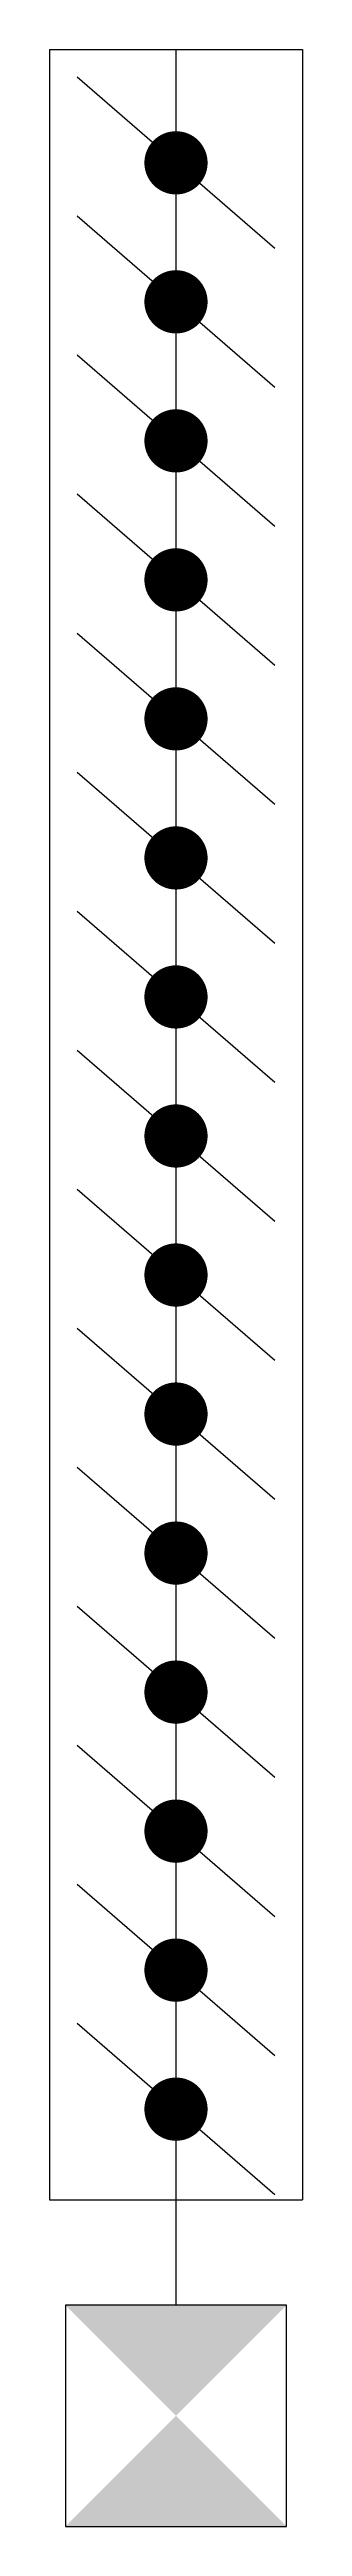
# Model space of a CAD drawing. Extents: x 462150 to 608263, y 35809 to 85242.
# Drawn here: x 517246 to 517346, y 67450 to 68429 of the extents above; entities that cross this region are included whole.
import ezdxf

# ---------------------------------------------------------------- set-up
doc = ezdxf.new("R2010")
doc.units = 0
doc.header["$LTSCALE"] = 500
doc.header["$MEASUREMENT"] = 0
doc.layers.add('AC-DAMPER', color=2, linetype='Continuous')
doc.layers.add('AC.VD.', color=41, linetype='Continuous')
doc.styles.add('ROMAND', font='sanss___.ttf', dxfattribs={"height": 0.3})
doc.styles.add('ROMANS', font='romans.shx', dxfattribs={"width": 0.8, "height": 100})

# ---------------------------------------------------------------- blocks, each defined once
blk = doc.blocks.new('MD-850')
at = {"layer": 'AC-DAMPER'}
for p, q in [((-850, -50), (-850, 50)), ((-850, 50), (0, 50)), ((0, -50), (0, 50)), ((129.09, 43.75), (41.59, 43.75)), ((41.59, 43.75), (41.59, -43.75)), ((129.09, -43.75), (129.09, 43.75)), ((-771.41, 39.04), (-839.04, -39.04)), ((-716.45, 39.04), (-784.09, -39.04)), ((-661.5, 39.04), (-729.13, -39.04)), ((-606.54, 39.04), (-674.18, -39.04)), ((-551.59, 39.04), (-619.22, -39.04)), ((-496.63, 39.04), (-564.27, -39.04)), ((-441.68, 39.04), (-509.31, -39.04)), ((-386.73, 39.04), (-454.36, -39.04)), ((-331.77, 39.04), (-399.41, -39.04)), ((-276.82, 39.04), (-344.45, -39.04)), ((-221.86, 39.04), (-289.5, -39.04)), ((-166.91, 39.04), (-234.54, -39.04)), ((-111.95, 39.04), (-179.59, -39.04)), ((-57, 39.04), (-124.63, -39.04)), ((-2.05, 39.04), (-69.68, -39.04)), ((-850, 0), (41.59, 0)), ((41.59, -43.75), (129.09, -43.75)), ((-850, -50), (0, -50))]:
    blk.add_line(p, q, dxfattribs=at)
at = {"layer": 'AC-DAMPER', "const_width": 12.5}
for points in [[(-805.22, 6.25, -1), (-805.22, -6.25, -1)], [(-750.27, 6.25, -1), (-750.27, -6.25, -1)], [(-695.31, 6.25, -1), (-695.31, -6.25, -1)], [(-640.36, 6.25, -1), (-640.36, -6.25, -1)], [(-585.41, 6.25, -1), (-585.41, -6.25, -1)], [(-530.45, 6.25, -1), (-530.45, -6.25, -1)], [(-475.5, 6.25, -1), (-475.5, -6.25, -1)], [(-420.54, 6.25, -1), (-420.54, -6.25, -1)], [(-365.59, 6.25, -1), (-365.59, -6.25, -1)], [(-310.63, 6.25, -1), (-310.63, -6.25, -1)], [(-255.68, 6.25, -1), (-255.68, -6.25, -1)], [(-200.73, 6.25, -1), (-200.73, -6.25, -1)], [(-145.77, 6.25, -1), (-145.77, -6.25, -1)], [(-90.82, 6.25, -1), (-90.82, -6.25, -1)], [(-35.86, 6.25, -1), (-35.86, -6.25, -1)]]:
    blk.add_lwpolyline(points, format="xyb", close=True, dxfattribs=at)
at = {"layer": 'AC-DAMPER'}
blk.add_solid([(41.59, -43.75), (41.59, 43.75), (129.09, 43.75), (129.09, -43.75)], dxfattribs=at)
at = {"layer": 'AC-DAMPER', "text_generation_flag": 4, "width": 1}
for style, p in [('ROMANS', (41.59, 43.75)), ('ROMANS', (41.59, 0.48)), ('ROMAND', (41.59, -43.75))]:
    blk.add_text('a', height=0.005, rotation=90, dxfattribs=dict(at, style=style)).set_placement(p)

msp = doc.modelspace()

# ---------------------------------------------------------------- block references
at = {"layer": 'AC.VD.', "rotation": 270}
msp.add_blockref('MD-850', (517296.04, 67579.15), dxfattribs=at)

doc.saveas('drawing.dxf')
